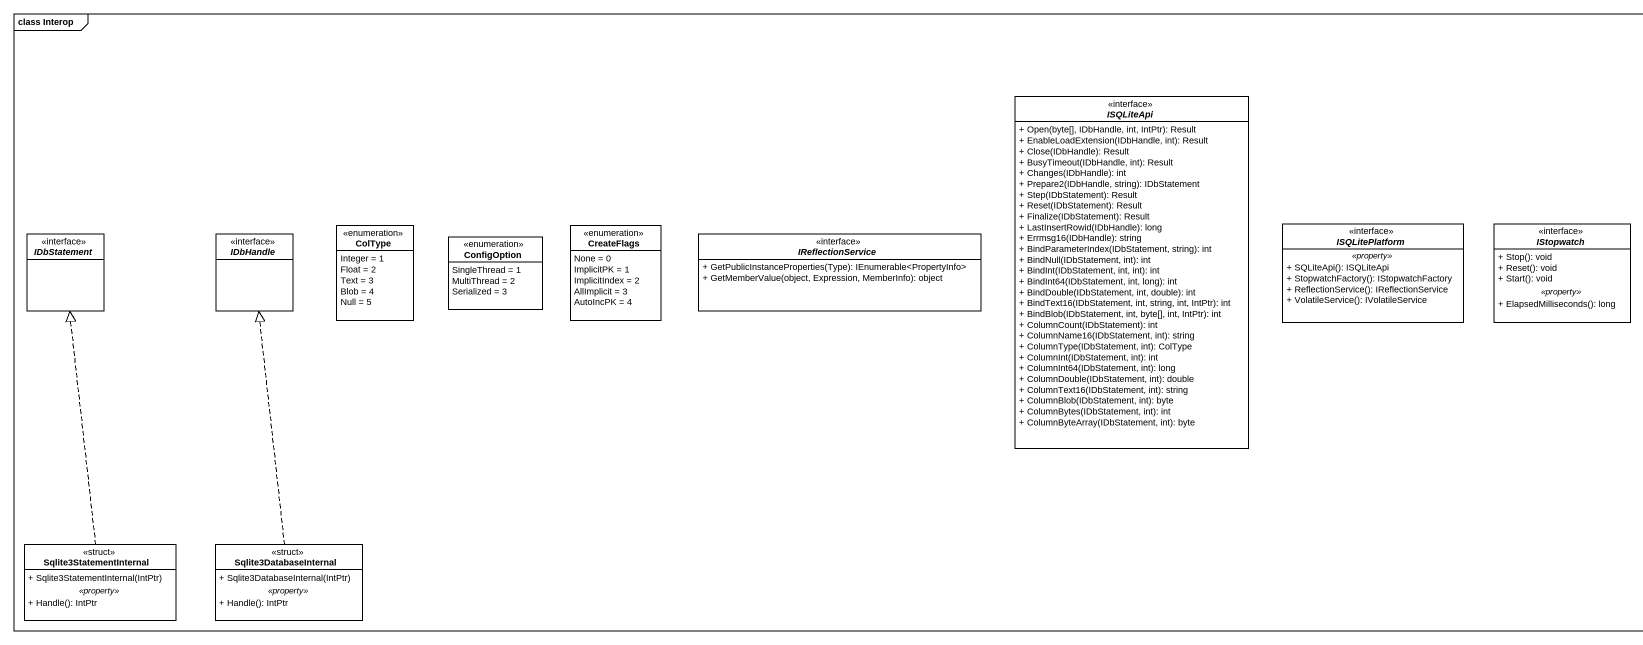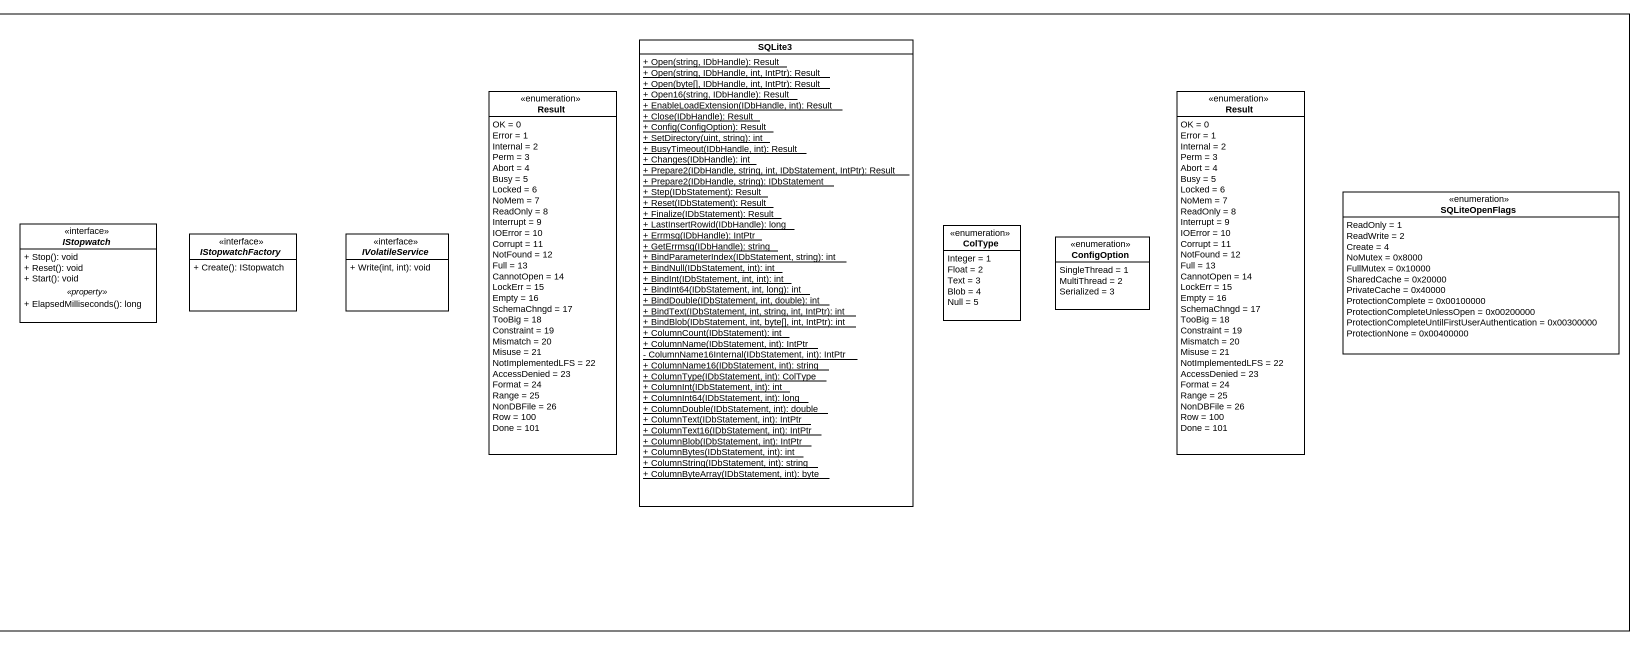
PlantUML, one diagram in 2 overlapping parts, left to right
@startuml
mainframe class Interop
hide circle
hide empty members
skinparam classAttributeIconSize 0
class SQLite3 {
  {static} + Open(string, IDbHandle): Result
  {static} + Open(string, IDbHandle, int, IntPtr): Result
  {static} + Open(byte[], IDbHandle, int, IntPtr): Result
  {static} + Open16(string, IDbHandle): Result
  {static} + EnableLoadExtension(IDbHandle, int): Result
  {static} + Close(IDbHandle): Result
  {static} + Config(ConfigOption): Result
  {static} + SetDirectory(uint, string): int
  {static} + BusyTimeout(IDbHandle, int): Result
  {static} + Changes(IDbHandle): int
  {static} + Prepare2(IDbHandle, string, int, IDbStatement, IntPtr): Result
  {static} + Prepare2(IDbHandle, string): IDbStatement
  {static} + Step(IDbStatement): Result
  {static} + Reset(IDbStatement): Result
  {static} + Finalize(IDbStatement): Result
  {static} + LastInsertRowid(IDbHandle): long
  {static} + Errmsg(IDbHandle): IntPtr
  {static} + GetErrmsg(IDbHandle): string
  {static} + BindParameterIndex(IDbStatement, string): int
  {static} + BindNull(IDbStatement, int): int
  {static} + BindInt(IDbStatement, int, int): int
  {static} + BindInt64(IDbStatement, int, long): int
  {static} + BindDouble(IDbStatement, int, double): int
  {static} + BindText(IDbStatement, int, string, int, IntPtr): int
  {static} + BindBlob(IDbStatement, int, byte[], int, IntPtr): int
  {static} + ColumnCount(IDbStatement): int
  {static} + ColumnName(IDbStatement, int): IntPtr
  {static} - ColumnName16Internal(IDbStatement, int): IntPtr
  {static} + ColumnName16(IDbStatement, int): string
  {static} + ColumnType(IDbStatement, int): ColType
  {static} + ColumnInt(IDbStatement, int): int
  {static} + ColumnInt64(IDbStatement, int): long
  {static} + ColumnDouble(IDbStatement, int): double
  {static} + ColumnText(IDbStatement, int): IntPtr
  {static} + ColumnText16(IDbStatement, int): IntPtr
  {static} + ColumnBlob(IDbStatement, int): IntPtr
  {static} + ColumnBytes(IDbStatement, int): int
  {static} + ColumnString(IDbStatement, int): string
  {static} + ColumnByteArray(IDbStatement, int): byte
}
interface ISQLiteApi {
  + Open(byte[], IDbHandle, int, IntPtr): Result
  + EnableLoadExtension(IDbHandle, int): Result
  + Close(IDbHandle): Result
  + BusyTimeout(IDbHandle, int): Result
  + Changes(IDbHandle): int
  + Prepare2(IDbHandle, string): IDbStatement
  + Step(IDbStatement): Result
  + Reset(IDbStatement): Result
  + Finalize(IDbStatement): Result
  + LastInsertRowid(IDbHandle): long
  + Errmsg16(IDbHandle): string
  + BindParameterIndex(IDbStatement, string): int
  + BindNull(IDbStatement, int): int
  + BindInt(IDbStatement, int, int): int
  + BindInt64(IDbStatement, int, long): int
  + BindDouble(IDbStatement, int, double): int
  + BindText16(IDbStatement, int, string, int, IntPtr): int
  + BindBlob(IDbStatement, int, byte[], int, IntPtr): int
  + ColumnCount(IDbStatement): int
  + ColumnName16(IDbStatement, int): string
  + ColumnType(IDbStatement, int): ColType
  + ColumnInt(IDbStatement, int): int
  + ColumnInt64(IDbStatement, int): long
  + ColumnDouble(IDbStatement, int): double
  + ColumnText16(IDbStatement, int): string
  + ColumnBlob(IDbStatement, int): byte
  + ColumnBytes(IDbStatement, int): int
  + ColumnByteArray(IDbStatement, int): byte
}
enum Result {
  OK = 0
  Error = 1
  Internal = 2
  Perm = 3
  Abort = 4
  Busy = 5
  Locked = 6
  NoMem = 7
  ReadOnly = 8
  Interrupt = 9
  IOError = 10
  Corrupt = 11
  NotFound = 12
  Full = 13
  CannotOpen = 14
  LockErr = 15
  Empty = 16
  SchemaChngd = 17
  TooBig = 18
  Constraint = 19
  Mismatch = 20
  Misuse = 21
  NotImplementedLFS = 22
  AccessDenied = 23
  Format = 24
  Range = 25
  NonDBFile = 26
  Row = 100
  Done = 101
}
enum "Result" as Result_2 {
  OK = 0
  Error = 1
  Internal = 2
  Perm = 3
  Abort = 4
  Busy = 5
  Locked = 6
  NoMem = 7
  ReadOnly = 8
  Interrupt = 9
  IOError = 10
  Corrupt = 11
  NotFound = 12
  Full = 13
  CannotOpen = 14
  LockErr = 15
  Empty = 16
  SchemaChngd = 17
  TooBig = 18
  Constraint = 19
  Mismatch = 20
  Misuse = 21
  NotImplementedLFS = 22
  AccessDenied = 23
  Format = 24
  Range = 25
  NonDBFile = 26
  Row = 100
  Done = 101
}
enum ColType {
  Integer = 1
  Float = 2
  Text = 3
  Blob = 4
  Null = 5
}
enum CreateFlags {
  None = 0
  ImplicitPK = 1
  ImplicitIndex = 2
  AllImplicit = 3
  AutoIncPK = 4
}
interface ISQLitePlatform {
  .. <<property>> ..
  + SQLiteApi(): ISQLiteApi
  + StopwatchFactory(): IStopwatchFactory
  + ReflectionService(): IReflectionService
  + VolatileService(): IVolatileService
}
interface IStopwatch {
  + Stop(): void
  + Reset(): void
  + Start(): void
  .. <<property>> ..
  + ElapsedMilliseconds(): long
}
enum "ColType" as ColType_2 {
  Integer = 1
  Float = 2
  Text = 3
  Blob = 4
  Null = 5
}
enum SQLiteOpenFlags {
  ReadOnly = 1
  ReadWrite = 2
  Create = 4
  NoMutex = 0x8000
  FullMutex = 0x10000
  SharedCache = 0x20000
  PrivateCache = 0x40000
  ProtectionComplete = 0x00100000
  ProtectionCompleteUnlessOpen = 0x00200000
  ProtectionCompleteUntilFirstUserAuthentication = 0x00300000
  ProtectionNone = 0x00400000
}
interface IDbStatement
interface IDbHandle
enum ConfigOption {
  SingleThread = 1
  MultiThread = 2
  Serialized = 3
}
interface IReflectionService {
  + GetPublicInstanceProperties(Type): IEnumerable<PropertyInfo>
  + GetMemberValue(object, Expression, MemberInfo): object
}
interface IStopwatchFactory {
  + Create(): IStopwatch
}
interface IVolatileService {
  + Write(int, int): void
}
enum "ConfigOption" as ConfigOption_2 {
  SingleThread = 1
  MultiThread = 2
  Serialized = 3
}
class Sqlite3StatementInternal <<struct>> {
  + Sqlite3StatementInternal(IntPtr)
  .. <<property>> ..
  + Handle(): IntPtr
}
class Sqlite3DatabaseInternal <<struct>> {
  + Sqlite3DatabaseInternal(IntPtr)
  .. <<property>> ..
  + Handle(): IntPtr
}
Sqlite3StatementInternal .up.|> IDbStatement
Sqlite3DatabaseInternal .up.|> IDbHandle
@enduml
